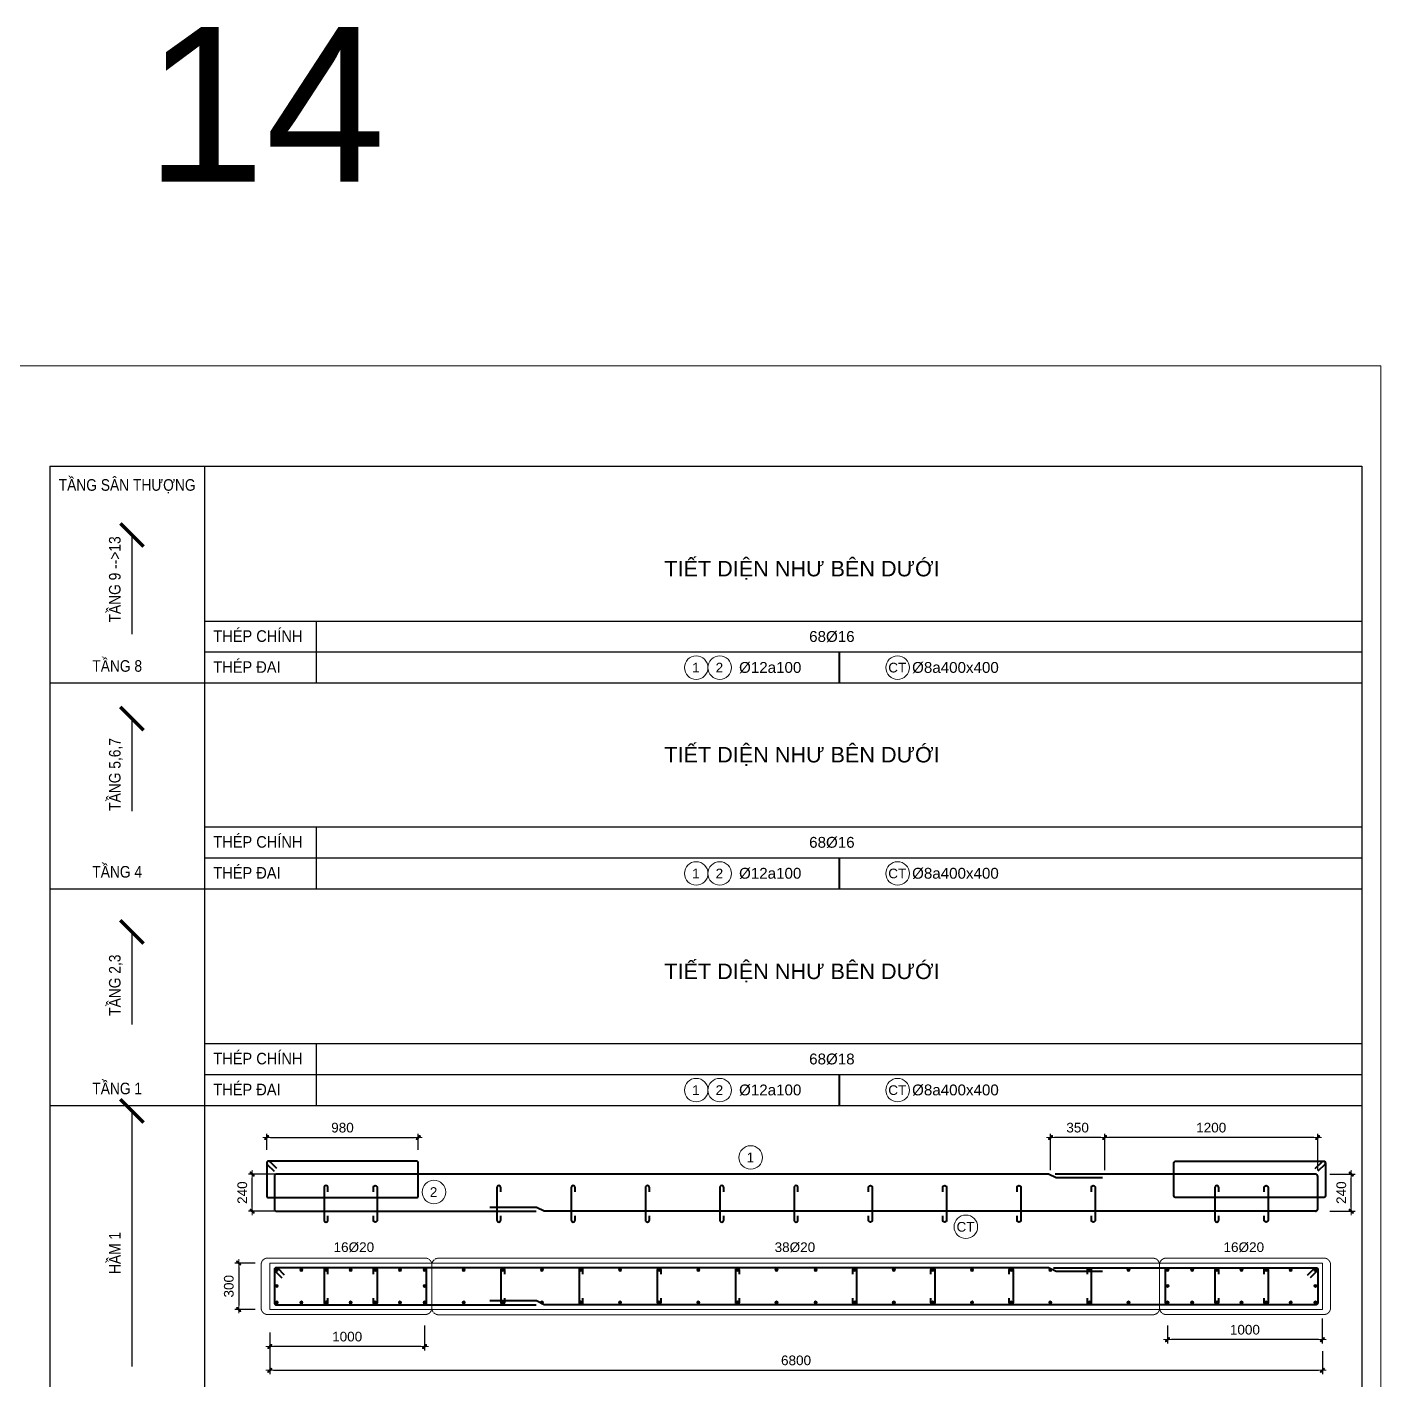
# Model space of a CAD drawing. Header units: millimetres. Extents: x -146909 to 4830753, y -683702 to -336947.
# Drawn here: x 4779021 to 4787767, y -441315 to -432573 of the extents above; entities that cross this region are included whole.
import ezdxf
from ezdxf.enums import TextEntityAlignment as Align

# ---------------------------------------------------------------- set-up
doc = ezdxf.new("R2010")
doc.units = ezdxf.units.MM
doc.header["$MEASUREMENT"] = 0
doc.linetypes.add('HIDDEN', pattern=[0.375, 0.25, -0.125])
doc.layers.get('0').update_dxf_attribs({"lineweight": 9})
doc.layers.get('Defpoints').update_dxf_attribs({"color": 10, "lineweight": 0})
for name, color, linetype, lineweight in [("'S_General_Cont_1 Thin", 1, 'Continuous', 18), ("'S_General_Text_3_Member name", 3, 'Continuous', 35), ('CDAI', 3, 'Continuous', 40), ('chunho.q', 1, 'Continuous', 13), ('CTHEP', 4, 'Continuous', 50), ('DBAO', 2, 'Continuous', 13), ('DMo', 9, 'HIDDEN', 9), ('KTH', 154, 'Continuous', 9), ('STICK', 1, 'Continuous', 9)]:
    doc.layers.add(name, color=color, linetype=linetype, lineweight=lineweight)
for name, color, linetype in [('DM', 1, 'Continuous'), ('TBL', 1, 'Continuous'), ('TX', 214, 'Continuous')]:
    doc.layers.add(name, color=color, linetype=linetype)
doc.styles.add('arial', font='arial.ttf', dxfattribs={"width": 0.85})
doc.styles.add('TTP-HelCon', font='arial.ttf')
doc.dimstyles.new('TTP-25', dxfattribs={"dimscale": 25, "dimtxt": 2.5, "dimasz": 1, "dimexe": 1, "dimexo": 1, "dimgap": 0.09, "dimtad": 0, "dimdec": 4, "dimrnd": 10, "dimzin": 9, "dimdsep": 46, "dimtxsty": 'TTP-HelCon', "dimblk": 'Stick', "dimcen": 0.09, "dimdle": 1.5, "dimclrd": 256, "dimclre": 256, "dimclrt": 1, "dimadec": 0, "dimazin": 0, "dimtfac": 1, "dimtdec": 4, "dimtmove": 0, "dimatfit": 3, "dimldrblk": 'ARCHTICK', "dimfxl": 1, "dimtvp": 1, "dimtolj": 1, "dimtzin": 0, "dimarcsym": 0})
doc.dimstyles.new('TTP-50', dxfattribs={"dimscale": 50, "dimtxt": 2.5, "dimasz": 1, "dimexe": 1, "dimexo": 1, "dimgap": 0.09, "dimtad": 0, "dimdec": 4, "dimzin": 9, "dimdsep": 46, "dimtxsty": 'arial', "dimblk": 'Stick', "dimcen": 0.09, "dimdle": 1.5, "dimclrd": 256, "dimclre": 256, "dimclrt": 1, "dimadec": 0, "dimazin": 0, "dimtfac": 1, "dimtdec": 4, "dimtmove": 0, "dimatfit": 3, "dimldrblk": 'ARCHTICK', "dimfxl": 1, "dimtvp": 1, "dimtolj": 1, "dimtzin": 0, "dimarcsym": 0})

# ---------------------------------------------------------------- blocks, each defined once
blk = doc.blocks.new('Stick')
at = {"layer": 'STICK'}
h = blk.add_hatch(color=256, dxfattribs=at)
edge = h.paths.add_edge_path()
edge.add_line((0.3, 0.5), (-0.5, -0.3))
edge.add_arc((-0.4, -0.4), 0.141, 135, 315)
edge.add_line((-0.3, -0.5), (0.5, 0.3))
edge.add_arc((0.4, 0.4), 0.141, 315, 495)
blk.add_line((1, 0), (-1, 0), dxfattribs=at)
blk.add_lwpolyline([(0.3, 0.5), (-0.5, -0.3, 1), (-0.3, -0.5), (0.5, 0.3, 1), (0.3, 0.5, 1)], format="xyb", dxfattribs=at)
blk = doc.blocks.new('*D437')
at = {"layer": 'Defpoints', "color": 0, "transparency": 16777216}
for p in [(4787411.5, -439984.9), (4787575.6, -439984.9), (4787411.5, -440224.9)]:
    blk.add_point(p, dxfattribs=at)
at = {"layer": 'KTH', "lineweight": -2, "transparency": 16777216}
for p, q in [((4787436.5, -439984.9), (4787600.6, -439984.9)), ((4787575.6, -440199.9), (4787575.6, -440009.9)), ((4787436.5, -440224.9), (4787600.6, -440224.9))]:
    blk.add_line(p, q, dxfattribs=at)
at = {"layer": 'KTH', "lineweight": -2, "transparency": 16777216, "xscale": 25, "yscale": 25, "zscale": 25}
for p, rotation in [((4787575.6, -439984.9), 90), ((4787575.6, -440224.9), 270)]:
    blk.add_blockref('Stick', p, dxfattribs=dict(at, rotation=rotation))
at = {"layer": 'KTH', "color": 1, "transparency": 16777216, "insert": (4787511.8, -440104.9), "char_height": 62.5, "attachment_point": 5, "rotation": 90, "style": 'TTP-HelCon'}
blk.add_mtext('\\A1;240', dxfattribs=at)
blk = doc.blocks.new('_ArchTick')
at = {"color": 0, "linetype": 'ByBlock', "const_width": 0.15}
blk.add_lwpolyline([(-0.5, -0.5), (0.5, 0.5)], dxfattribs=at)
blk = doc.blocks.new('*D438')
at = {"layer": 'Defpoints', "color": 0, "transparency": 16777216}
for p in [(4780475.4, -439984.9), (4780658.9, -439984.9), (4780658.9, -440224.9)]:
    blk.add_point(p, dxfattribs=at)
at = {"layer": 'KTH', "lineweight": -2, "transparency": 16777216}
for p, q in [((4780633.9, -439984.9), (4780450.4, -439984.9)), ((4780475.4, -440199.9), (4780475.4, -440009.9)), ((4780633.9, -440224.9), (4780450.4, -440224.9))]:
    blk.add_line(p, q, dxfattribs=at)
at = {"layer": 'KTH', "lineweight": -2, "transparency": 16777216, "xscale": 25, "yscale": 25, "zscale": 25}
for p, rotation in [((4780475.4, -439984.9), 90), ((4780475.4, -440224.9), 270)]:
    blk.add_blockref('Stick', p, dxfattribs=dict(at, rotation=rotation))
at = {"layer": 'KTH', "color": 1, "transparency": 16777216, "insert": (4780411.6, -440104.9), "char_height": 62.5, "attachment_point": 5, "rotation": 90, "style": 'TTP-HelCon'}
blk.add_mtext('\\A1;240', dxfattribs=at)
blk = doc.blocks.new('*D439')
at = {"layer": 'Defpoints', "color": 0, "transparency": 16777216}
for p in [(4780588.9, -440982.5), (4781588.9, -440937.5), (4780588.9, -441099.3)]:
    blk.add_point(p, dxfattribs=at)
at = {"layer": 'KTH', "lineweight": -2, "transparency": 16777216}
for p, q in [((4781588.9, -440962.5), (4781588.9, -441124.3)), ((4780588.9, -441007.5), (4780588.9, -441124.3)), ((4781563.9, -441099.3), (4780613.9, -441099.3))]:
    blk.add_line(p, q, dxfattribs=at)
at = {"layer": 'KTH', "lineweight": -2, "transparency": 16777216, "xscale": 25, "yscale": 25, "zscale": 25, "rotation": 180}
blk.add_blockref('Stick', (4780588.9, -441099.3), dxfattribs=at)
at = {"layer": 'KTH', "lineweight": -2, "transparency": 16777216, "xscale": 25, "yscale": 25, "zscale": 25}
blk.add_blockref('Stick', (4781588.9, -441099.3), dxfattribs=at)
at = {"layer": 'KTH', "color": 1, "transparency": 16777216, "insert": (4781088.9, -441035.5), "char_height": 62.5, "attachment_point": 5, "style": 'TTP-HelCon'}
blk.add_mtext('\\A1;1000', dxfattribs=at)
blk = doc.blocks.new('*D440')
at = {"layer": 'Defpoints', "color": 0, "transparency": 16777216}
for p in [(4780588.9, -441046.4), (4787388.9, -441104.8), (4787388.9, -441252.8)]:
    blk.add_point(p, dxfattribs=at)
at = {"layer": 'KTH', "lineweight": -2, "transparency": 16777216}
for p, q in [((4780588.9, -441071.4), (4780588.9, -441277.8)), ((4787388.9, -441129.8), (4787388.9, -441277.8)), ((4780613.9, -441252.8), (4787363.9, -441252.8))]:
    blk.add_line(p, q, dxfattribs=at)
at = {"layer": 'KTH', "lineweight": -2, "transparency": 16777216, "xscale": 25, "yscale": 25, "zscale": 25, "rotation": 180}
blk.add_blockref('Stick', (4780588.9, -441252.8), dxfattribs=at)
at = {"layer": 'KTH', "lineweight": -2, "transparency": 16777216, "xscale": 25, "yscale": 25, "zscale": 25}
blk.add_blockref('Stick', (4787388.9, -441252.8), dxfattribs=at)
at = {"layer": 'KTH', "color": 1, "transparency": 16777216, "insert": (4783988.9, -441189), "char_height": 62.5, "attachment_point": 5, "style": 'TTP-HelCon'}
blk.add_mtext('\\A1;6800', dxfattribs=at)
blk = doc.blocks.new('*D441')
at = {"layer": 'Defpoints', "color": 0, "transparency": 16777216}
for p in [(4787388.6, -440893), (4786388.6, -440938), (4786388.6, -441054.8)]:
    blk.add_point(p, dxfattribs=at)
at = {"layer": 'KTH', "lineweight": -2, "transparency": 16777216}
for p, q in [((4786388.6, -440963), (4786388.6, -441079.8)), ((4787388.6, -440918), (4787388.6, -441079.8)), ((4787363.6, -441054.8), (4786413.6, -441054.8))]:
    blk.add_line(p, q, dxfattribs=at)
at = {"layer": 'KTH', "lineweight": -2, "transparency": 16777216, "xscale": 25, "yscale": 25, "zscale": 25, "rotation": 180}
blk.add_blockref('Stick', (4786388.6, -441054.8), dxfattribs=at)
at = {"layer": 'KTH', "lineweight": -2, "transparency": 16777216, "xscale": 25, "yscale": 25, "zscale": 25}
blk.add_blockref('Stick', (4787388.6, -441054.8), dxfattribs=at)
at = {"layer": 'KTH', "color": 1, "transparency": 16777216, "insert": (4786888.6, -440991), "char_height": 62.5, "attachment_point": 5, "style": 'TTP-HelCon'}
blk.add_mtext('\\A1;1000', dxfattribs=at)
blk = doc.blocks.new('*D442')
at = {"layer": 'Defpoints', "color": 0, "transparency": 16777216}
for p in [(4785632.8, -439748.9), (4785632.8, -439984.9), (4785982.8, -439984.9)]:
    blk.add_point(p, dxfattribs=at)
at = {"layer": 'KTH', "lineweight": -2, "transparency": 16777216}
for p, q in [((4785632.8, -439959.9), (4785632.8, -439723.9)), ((4785957.8, -439748.9), (4785657.8, -439748.9)), ((4785982.8, -439959.9), (4785982.8, -439723.9))]:
    blk.add_line(p, q, dxfattribs=at)
at = {"layer": 'KTH', "lineweight": -2, "transparency": 16777216, "xscale": 25, "yscale": 25, "zscale": 25, "rotation": 180}
blk.add_blockref('Stick', (4785632.8, -439748.9), dxfattribs=at)
at = {"layer": 'KTH', "lineweight": -2, "transparency": 16777216, "xscale": 25, "yscale": 25, "zscale": 25}
blk.add_blockref('Stick', (4785982.8, -439748.9), dxfattribs=at)
at = {"layer": 'KTH', "color": 1, "transparency": 16777216, "insert": (4785807.8, -439685.1), "char_height": 62.5, "attachment_point": 5, "style": 'TTP-HelCon'}
blk.add_mtext('\\A1;350', dxfattribs=at)
blk = doc.blocks.new('*D443')
at = {"layer": 'Defpoints', "color": 0, "transparency": 16777216}
for p in [(4785982.8, -439748.9), (4785982.8, -439984.9), (4787358.9, -439984.9)]:
    blk.add_point(p, dxfattribs=at)
at = {"layer": 'KTH', "lineweight": -2, "transparency": 16777216}
for p, q in [((4785982.8, -439959.9), (4785982.8, -439723.9)), ((4787333.9, -439748.9), (4786007.8, -439748.9)), ((4787358.9, -439959.9), (4787358.9, -439723.9))]:
    blk.add_line(p, q, dxfattribs=at)
at = {"layer": 'KTH', "lineweight": -2, "transparency": 16777216, "xscale": 25, "yscale": 25, "zscale": 25, "rotation": 180}
blk.add_blockref('Stick', (4785982.8, -439748.9), dxfattribs=at)
at = {"layer": 'KTH', "lineweight": -2, "transparency": 16777216, "xscale": 25, "yscale": 25, "zscale": 25}
blk.add_blockref('Stick', (4787358.9, -439748.9), dxfattribs=at)
at = {"layer": 'KTH', "color": 1, "transparency": 16777216, "insert": (4786670.9, -439685.1), "char_height": 62.5, "attachment_point": 5, "style": 'TTP-HelCon'}
blk.add_mtext('\\A1;1200', dxfattribs=at)
blk = doc.blocks.new('*U433')
at = {"layer": 'CTHEP', "ltscale": 0.02, "const_width": 10}
blk.add_lwpolyline([(0, 5, -1), (0, -5, -1)], format="xyb", close=True, dxfattribs=at)
at = {"layer": 'Defpoints', "color": 1}
blk.add_circle((0, 0), 10, dxfattribs=at)
blk = doc.blocks.new('*U434')
at = {"layer": 'CDAI', "color": 0, "linetype": 'ByBlock', "lineweight": -2, "transparency": 16777216}
for p in [(0, 0), (159.2, 0), (318.3, 0), (477.5, 0), (636.7, 0), (795.8, 0), (955, 0)]:
    blk.add_blockref('*U433', p, dxfattribs=at)
blk = doc.blocks.new('*D444')
at = {"layer": 'Defpoints', "color": 0, "transparency": 16777216}
for p in [(4780518.7, -440559.6), (4780388.3, -440859.6), (4780518.7, -440859.6)]:
    blk.add_point(p, dxfattribs=at)
at = {"layer": 'KTH', "lineweight": -2, "transparency": 16777216}
for p, q in [((4780493.7, -440559.6), (4780363.3, -440559.6)), ((4780388.3, -440584.6), (4780388.3, -440834.6)), ((4780493.7, -440859.6), (4780363.3, -440859.6))]:
    blk.add_line(p, q, dxfattribs=at)
at = {"layer": 'KTH', "lineweight": -2, "transparency": 16777216, "xscale": 25, "yscale": 25, "zscale": 25}
for p, rotation in [((4780388.3, -440559.6), 90), ((4780388.3, -440859.6), 270)]:
    blk.add_blockref('Stick', p, dxfattribs=dict(at, rotation=rotation))
at = {"layer": 'KTH', "color": 1, "transparency": 16777216, "insert": (4780324.4, -440709.6), "char_height": 62.5, "attachment_point": 5, "rotation": 90, "style": 'TTP-HelCon'}
blk.add_mtext('\\A1;300', dxfattribs=at)
blk = doc.blocks.new('*U435')
at = {"layer": 'CTHEP', "ltscale": 0.02, "const_width": 10}
blk.add_lwpolyline([(0, 5, -1), (0, -5, -1)], format="xyb", close=True, dxfattribs=at)
at = {"layer": 'Defpoints', "color": 1}
blk.add_circle((0, 0), 10, dxfattribs=at)
blk = doc.blocks.new('*U436')
at = {"layer": 'CDAI', "color": 0, "linetype": 'ByBlock', "lineweight": -2, "transparency": 16777216}
blk.add_blockref('*U435', (0, 0), dxfattribs=at)
blk = doc.blocks.new('*U431')
at = {"layer": 'CTHEP', "ltscale": 0.02, "const_width": 10}
blk.add_lwpolyline([(0, 5, -1), (0, -5, -1)], format="xyb", close=True, dxfattribs=at)
at = {"layer": 'Defpoints', "color": 1}
blk.add_circle((0, 0), 10, dxfattribs=at)
blk = doc.blocks.new('*U432')
at = {"layer": 'CDAI', "color": 0, "linetype": 'ByBlock', "lineweight": -2, "transparency": 16777216}
blk.add_blockref('*U431', (0, 0), dxfattribs=at)
blk = doc.blocks.new('*U427')
at = {"layer": 'CTHEP', "ltscale": 0.02, "const_width": 10}
blk.add_lwpolyline([(0, 5, -1), (0, -5, -1)], format="xyb", close=True, dxfattribs=at)
at = {"layer": 'Defpoints', "color": 1}
blk.add_circle((0, 0), 10, dxfattribs=at)
blk = doc.blocks.new('*U428')
at = {"layer": 'CDAI', "color": 0, "linetype": 'ByBlock', "lineweight": -2, "transparency": 16777216}
blk.add_blockref('*U427', (0, 0), dxfattribs=at)
blk = doc.blocks.new('*U425')
at = {"layer": 'CTHEP', "ltscale": 0.02, "const_width": 10}
blk.add_lwpolyline([(0, 5, -1), (0, -5, -1)], format="xyb", close=True, dxfattribs=at)
at = {"layer": 'Defpoints', "color": 1}
blk.add_circle((0, 0), 10, dxfattribs=at)
blk = doc.blocks.new('*U426')
at = {"layer": 'CDAI', "color": 0, "linetype": 'ByBlock', "lineweight": -2, "transparency": 16777216}
blk.add_blockref('*U425', (0, 0), dxfattribs=at)
blk = doc.blocks.new('*U429')
at = {"layer": 'CTHEP', "ltscale": 0.02, "const_width": 10}
blk.add_lwpolyline([(0, 5, -1), (0, -5, -1)], format="xyb", close=True, dxfattribs=at)
at = {"layer": 'Defpoints', "color": 1}
blk.add_circle((0, 0), 10, dxfattribs=at)
blk = doc.blocks.new('*U430')
at = {"layer": 'CDAI', "color": 0, "linetype": 'ByBlock', "lineweight": -2, "transparency": 16777216}
for p in [(0, 0), (252.6, 0), (505.3, 0), (757.9, 0), (1010.5, 0), (1263.2, 0), (1515.8, 0), (1768.4, 0), (2021.1, 0), (2273.7, 0), (2526.3, 0), (2778.9, 0), (3031.6, 0), (3284.2, 0), (3536.8, 0), (3789.5, 0), (4042.1, 0), (4294.7, 0), (4547.4, 0), (4800, 0)]:
    blk.add_blockref('*U429', p, dxfattribs=at)
blk = doc.blocks.new('*D445')
at = {"layer": 'Defpoints', "color": 0, "transparency": 16777216}
for p in [(4781548.1, -439748.9), (4780569.1, -439853.1), (4781548.1, -439853.1)]:
    blk.add_point(p, dxfattribs=at)
at = {"layer": 'KTH', "lineweight": -2, "transparency": 16777216}
for p, q in [((4780569.1, -439828.1), (4780569.1, -439723.9)), ((4780594.1, -439748.9), (4781523.1, -439748.9)), ((4781548.1, -439828.1), (4781548.1, -439723.9))]:
    blk.add_line(p, q, dxfattribs=at)
at = {"layer": 'KTH', "lineweight": -2, "transparency": 16777216, "xscale": 25, "yscale": 25, "zscale": 25, "rotation": 180}
blk.add_blockref('Stick', (4780569.1, -439748.9), dxfattribs=at)
at = {"layer": 'KTH', "lineweight": -2, "transparency": 16777216, "xscale": 25, "yscale": 25, "zscale": 25}
blk.add_blockref('Stick', (4781548.1, -439748.9), dxfattribs=at)
at = {"layer": 'KTH', "color": 1, "transparency": 16777216, "insert": (4781058.6, -439685.1), "char_height": 62.5, "attachment_point": 5, "style": 'TTP-HelCon'}
blk.add_mtext('\\A1;980', dxfattribs=at)
blk = doc.blocks.new('sign of slab')
at = {"layer": "'S_General_Cont_1 Thin"}
blk.add_circle((-10, 0), 475, dxfattribs=at)
at = {"layer": "'S_General_Text_3_Member name", "style": 'arial'}
blk.add_attdef('S', text='', height=250, dxfattribs=at).set_placement((-23, -1), align=Align.MIDDLE_CENTER)
blk = doc.blocks.new('*U397')
at = {"layer": 'CTHEP', "ltscale": 0.02, "const_width": 10}
blk.add_lwpolyline([(0, 5, -1), (0, -5, -1)], format="xyb", close=True, dxfattribs=at)
at = {"layer": 'Defpoints', "color": 1}
blk.add_circle((0, 0), 10, dxfattribs=at)
blk = doc.blocks.new('*U398')
at = {"layer": 'CDAI', "color": 0, "linetype": 'ByBlock', "lineweight": -2, "transparency": 16777216}
for p in [(0, 0), (159.2, 0), (318.3, 0), (477.5, 0), (636.7, 0), (795.8, 0), (955, 0)]:
    blk.add_blockref('*U397', p, dxfattribs=at)
blk = doc.blocks.new('*U399')
at = {"layer": 'CTHEP', "ltscale": 0.02, "const_width": 10}
blk.add_lwpolyline([(0, 5, -1), (0, -5, -1)], format="xyb", close=True, dxfattribs=at)
at = {"layer": 'Defpoints', "color": 1}
blk.add_circle((0, 0), 10, dxfattribs=at)
blk = doc.blocks.new('*U400')
at = {"layer": 'CDAI', "color": 0, "linetype": 'ByBlock', "lineweight": -2, "transparency": 16777216}
for p in [(0, 0), (159.2, 0), (318.3, 0), (477.5, 0), (636.7, 0), (795.8, 0), (955, 0)]:
    blk.add_blockref('*U399', p, dxfattribs=at)
blk = doc.blocks.new('*U405')
at = {"layer": 'CTHEP', "ltscale": 0.02, "const_width": 10}
blk.add_lwpolyline([(0, 5, -1), (0, -5, -1)], format="xyb", close=True, dxfattribs=at)
at = {"layer": 'Defpoints', "color": 1}
blk.add_circle((0, 0), 10, dxfattribs=at)
blk = doc.blocks.new('*U406')
at = {"layer": 'CDAI', "color": 0, "linetype": 'ByBlock', "lineweight": -2, "transparency": 16777216}
for p in [(0, 0), (159.2, 0), (318.3, 0), (477.5, 0), (636.7, 0), (795.8, 0), (955, 0)]:
    blk.add_blockref('*U405', p, dxfattribs=at)
blk = doc.blocks.new('*U407')
at = {"layer": 'CTHEP', "ltscale": 0.02, "const_width": 10}
blk.add_lwpolyline([(0, 5, -1), (0, -5, -1)], format="xyb", close=True, dxfattribs=at)
at = {"layer": 'Defpoints', "color": 1}
blk.add_circle((0, 0), 10, dxfattribs=at)
blk = doc.blocks.new('*U408')
at = {"layer": 'CDAI', "color": 0, "linetype": 'ByBlock', "lineweight": -2, "transparency": 16777216}
for p in [(0, 0), (252.6, 0), (505.3, 0), (757.9, 0), (1010.5, 0), (1263.2, 0), (1515.8, 0), (1768.4, 0), (2021.1, 0), (2273.7, 0), (2526.3, 0), (2778.9, 0), (3031.6, 0), (3284.2, 0), (3536.8, 0), (3789.5, 0), (4042.1, 0), (4294.7, 0), (4547.4, 0), (4800, 0)]:
    blk.add_blockref('*U407', p, dxfattribs=at)

msp = doc.modelspace()

# ---------------------------------------------------------------- linework, layer by layer
at = {"layer": 'CDAI', "color": 214}
for p, q in [((4784266.708, -436611.12493), (4784266.708, -436811.12493)), ((4784266.708, -437941.17368), (4784266.708, -438141.17368)), ((4784266.708, -439341.17368), (4784266.708, -439541.17368))]:
    msp.add_line(p, q, dxfattribs=at)
at = {"layer": 'CDAI'}
for points in [[(4780634.76162, -439949.1483), (4780590.44142, -439904.8281, 0.6681786379), (4780569.10259, -439913.66693), (4780569.10259, -440124.16693, 0.4142135624), (4780581.60259, -440136.66693), (4781535.60259, -440136.66693, 0.4142135624), (4781548.10259, -440124.16693), (4781548.10259, -439913.66693, 0.4142135624), (4781535.60259, -439901.16693), (4780581.60259, -439901.16693, 0.6681786379), (4780572.76375, -439922.50577), (4780617.08395, -439966.82597)], [(4787343.09026, -439949.1483), (4787387.41046, -439904.8281, -0.6681786379), (4787408.74929, -439913.66693), (4787408.74929, -440124.16693, -0.4142135624), (4787396.24929, -440136.66693), (4786442.24929, -440136.66693, -0.4142135624), (4786429.74929, -440124.16693), (4786429.74929, -439913.66693, -0.4142135624), (4786442.24929, -439901.16693), (4787396.24929, -439901.16693, -0.6681786379), (4787405.08813, -439922.50577), (4787360.76793, -439966.82597)], [(4780964.75927, -440099.58708), (4780964.75927, -440072.08708, 1), (4780939.75927, -440072.08708), (4780939.75927, -440282.58708, 1), (4780964.75927, -440282.58708), (4780964.75927, -440255.08708)], [(4781258.09261, -440099.58708), (4781258.09261, -440072.08708, -1), (4781283.09261, -440072.08708), (4781283.09261, -440282.58708, -1), (4781258.09261, -440282.58708), (4781258.09261, -440255.08708)], [(4782081.25927, -440099.58708), (4782081.25927, -440072.08708, 1), (4782056.25927, -440072.08708), (4782056.25927, -440282.58708, 1), (4782081.25927, -440282.58708), (4782081.25927, -440255.08708)], [(4782561.25927, -440099.58708), (4782561.25927, -440072.08708, 1), (4782536.25927, -440072.08708), (4782536.25927, -440282.58708, 1), (4782561.25927, -440282.58708), (4782561.25927, -440255.08708)], [(4783041.25927, -440099.58708), (4783041.25927, -440072.08708, 1), (4783016.25927, -440072.08708), (4783016.25927, -440282.58708, 1), (4783041.25927, -440282.58708), (4783041.25927, -440255.08708)], [(4783521.25927, -440099.58708), (4783521.25927, -440072.08708, 1), (4783496.25927, -440072.08708), (4783496.25927, -440282.58708, 1), (4783521.25927, -440282.58708), (4783521.25927, -440255.08708)], [(4784001.25927, -440099.58708), (4784001.25927, -440072.08708, 1), (4783976.25927, -440072.08708), (4783976.25927, -440282.58708, 1), (4784001.25927, -440282.58708), (4784001.25927, -440255.08708)], [(4784456.59261, -440099.58708), (4784456.59261, -440072.08708, -1), (4784481.59261, -440072.08708), (4784481.59261, -440282.58708, -1), (4784456.59261, -440282.58708), (4784456.59261, -440255.08708)], [(4784936.59261, -440099.58708), (4784936.59261, -440072.08708, -1), (4784961.59261, -440072.08708), (4784961.59261, -440282.58708, -1), (4784936.59261, -440282.58708), (4784936.59261, -440255.08708)], [(4785416.59261, -440099.58708), (4785416.59261, -440072.08708, -1), (4785441.59261, -440072.08708), (4785441.59261, -440282.58708, -1), (4785416.59261, -440282.58708), (4785416.59261, -440255.08708)], [(4785896.59261, -440099.58708), (4785896.59261, -440072.08708, -1), (4785921.59261, -440072.08708), (4785921.59261, -440282.58708, -1), (4785896.59261, -440282.58708), (4785896.59261, -440255.08708)], [(4786719.75927, -440099.58708), (4786719.75927, -440072.08708, 1), (4786694.75927, -440072.08708), (4786694.75927, -440282.58708, 1), (4786719.75927, -440282.58708), (4786719.75927, -440255.08708)], [(4787013.09261, -440099.58708), (4787013.09261, -440072.08708, -1), (4787038.09261, -440072.08708), (4787038.09261, -440282.58708, -1), (4787013.09261, -440282.58708), (4787013.09261, -440255.08708)], [(4780684.58498, -440637.61571), (4780640.26478, -440593.29551, 0.6681786379), (4780618.92594, -440602.13434), (4780618.92594, -440817.13434, 0.4142135624), (4780631.42594, -440829.63434), (4781589.29986, -440829.63434, 0.4142135624), (4781601.79986, -440817.13434), (4781601.79986, -440602.13434, 0.4142135624), (4781589.29986, -440589.63434), (4780631.42594, -440589.63434, 0.6681786379), (4780622.58711, -440610.97318), (4780666.90731, -440655.29338)], [(4780964.75927, -440632.13434), (4780964.75927, -440604.63434, 1), (4780939.75927, -440604.63434), (4780939.75927, -440815.13434, 1), (4780964.75927, -440815.13434), (4780964.75927, -440787.63434)], [(4781258.09261, -440632.13434), (4781258.09261, -440604.63434, -1), (4781283.09261, -440604.63434), (4781283.09261, -440815.13434, -1), (4781258.09261, -440815.13434), (4781258.09261, -440787.63434)], [(4782106.6891, -440632.13434), (4782106.6891, -440604.63434, 1), (4782081.6891, -440604.63434), (4782081.6891, -440815.13434, 1), (4782106.6891, -440815.13434), (4782106.6891, -440787.63434)], [(4782611.95226, -440632.13434), (4782611.95226, -440604.63434, 1), (4782586.95226, -440604.63434), (4782586.95226, -440815.13434, 1), (4782611.95226, -440815.13434), (4782611.95226, -440787.63434)], [(4783117.21541, -440632.13434), (4783117.21541, -440604.63434, 1), (4783092.21541, -440604.63434), (4783092.21541, -440815.13434, 1), (4783117.21541, -440815.13434), (4783117.21541, -440787.63434)], [(4783622.47857, -440632.13434), (4783622.47857, -440604.63434, 1), (4783597.47857, -440604.63434), (4783597.47857, -440815.13434, 1), (4783622.47857, -440815.13434), (4783622.47857, -440787.63434)], [(4784355.37331, -440632.13434), (4784355.37331, -440604.63434, -1), (4784380.37331, -440604.63434), (4784380.37331, -440815.13434, -1), (4784355.37331, -440815.13434), (4784355.37331, -440787.63434)], [(4784860.63647, -440632.13434), (4784860.63647, -440604.63434, -1), (4784885.63647, -440604.63434), (4784885.63647, -440815.13434, -1), (4784860.63647, -440815.13434), (4784860.63647, -440787.63434)], [(4785365.89963, -440632.13434), (4785365.89963, -440604.63434, -1), (4785390.89963, -440604.63434), (4785390.89963, -440815.13434, -1), (4785365.89963, -440815.13434), (4785365.89963, -440787.63434)], [(4785871.16278, -440632.13434), (4785871.16278, -440604.63434, -1), (4785896.16278, -440604.63434), (4785896.16278, -440815.13434, -1), (4785871.16278, -440815.13434), (4785871.16278, -440787.63434)], [(4787293.26691, -440637.61571), (4787337.58711, -440593.29551, -0.6681786379), (4787358.92594, -440602.13434), (4787358.92594, -440817.13434, -0.4142135624), (4787346.42594, -440829.63434), (4786388.55203, -440829.63434, -0.4142135624), (4786376.05203, -440817.13434), (4786376.05203, -440602.13434, -0.4142135624), (4786388.55203, -440589.63434), (4787346.42594, -440589.63434, -0.6681786379), (4787355.26478, -440610.97318), (4787310.94458, -440655.29338)], [(4786719.75927, -440632.13434), (4786719.75927, -440604.63434, 1), (4786694.75927, -440604.63434), (4786694.75927, -440815.13434, 1), (4786719.75927, -440815.13434), (4786719.75927, -440787.63434)], [(4787013.09261, -440632.13434), (4787013.09261, -440604.63434, -1), (4787038.09261, -440604.63434), (4787038.09261, -440815.13434, -1), (4787013.09261, -440815.13434), (4787013.09261, -440787.63434)]]:
    msp.add_lwpolyline(points, format="xyb", dxfattribs=at)
at = {"layer": 'CDAI', "ltscale": 0.02}
for points in [[(4785969.62503, -440009.86296), (4785669.88918, -440009.86296), (4785619.88918, -439984.86296), (4780633.92594, -439984.86296, 0.4142135624), (4780618.92594, -439999.86296), (4780618.92594, -440209.86296, 0.4142135624), (4780633.92594, -440224.86296), (4782310.47478, -440224.86296)], [(4787343.92594, -440224.86296, 0.4142135624), (4787358.92594, -440209.86296), (4787358.92594, -439999.86296, 0.4142135624), (4787343.92594, -439984.86296), (4785663.00523, -439984.86296)], [(4785969.62503, -440614.63434), (4785669.88918, -440614.63434), (4785619.88918, -440589.63434), (4780633.92594, -440589.63434, 0.4142135624), (4780618.92594, -440604.63434), (4780618.92594, -440814.63434, 0.4142135624), (4780633.92594, -440829.63434), (4782310.55603, -440829.63434)]]:
    msp.add_lwpolyline(points, format="xyb", dxfattribs=at)
for points in [[(4787348.6544, -440224.09818), (4782361.59098, -440225.13155), (4782311.59098, -440200.13155), (4782010.81376, -440200.13155)], [(4785652.69088, -440589.63434), (4787343.92594, -440589.63434)], [(4787348.6544, -440828.86957), (4782361.59098, -440829.90293), (4782311.59098, -440804.90293), (4782010.81376, -440804.90293)]]:
    msp.add_lwpolyline(points, dxfattribs=at)
at = {"layer": 'DBAO', "color": 1}
msp.add_lwpolyline([(4787767.33545, -449279.86809), (4770397.73003, -449279.86809), (4770397.73003, -434761.98892), (4787767.33545, -434761.98892)], close=True, dxfattribs=at)
at = {"layer": 'DBAO'}
msp.add_lwpolyline([(4781418.92594, -440860.17449), (4780588.92594, -440859.63434), (4780588.92594, -440559.63434), (4787388.92594, -440559.63434), (4787388.92594, -440859.62138), (4781418.93458, -440860.17449)], dxfattribs=at)
at = {"layer": 'DMo', "color": 6, "ltscale": 10}
msp.add_lwpolyline([(4781592.87967, -440527.35322), (4780576.08565, -440527.35322, 0.4142135624), (4780533.14599, -440570.29288), (4780533.14599, -440849.68951, 0.4142135624), (4780576.08565, -440892.62917), (4781592.87967, -440892.62917, 0.4142135624), (4781635.81933, -440849.68951), (4781635.81933, -440570.29288, 0.4142135624)], format="xyb", close=True, dxfattribs=at)
for points in [[(4786337.69359, -440571.33808, 0.4142135624), (4786294.75392, -440528.39842), (4781678.75899, -440528.39842, 0.4142135624), (4781635.81933, -440571.33808)], [(4787398.85907, -440527.35322), (4786380.63325, -440527.35322, 0.4142135624), (4786337.69359, -440570.29288), (4786337.69359, -440849.68951, 0.4142135624), (4786380.63325, -440892.62917), (4787398.85907, -440892.62917, 0.4142135624), (4787441.79873, -440849.68951), (4787441.79873, -440570.29288, 0.4142135624), (4787398.85907, -440527.35322)], [(4781635.81933, -440570.29288), (4781635.81933, -440850.73471, 0.4142135624), (4781678.75899, -440893.67437), (4786294.75392, -440893.67437, 0.4142135624), (4786337.69359, -440850.73471), (4786337.69359, -440570.29288)]]:
    msp.add_lwpolyline(points, format="xyb", dxfattribs=at)
at = {"layer": 'TBL'}
for p, q in [((4779167.66694, -435411.12493), (4779167.66694, -442152.18535)), ((4779167.66694, -435411.12493), (4780167.66694, -435411.12493)), ((4780167.66694, -435411.12493), (4780167.66694, -442152.18535)), ((4780167.66694, -435411.12493), (4787644.15491, -435411.12493)), ((4787644.15491, -435411.12493), (4787644.15491, -442152.18535)), ((4780167.66694, -436411.12493), (4787644.15491, -436411.12493)), ((4780889.26108, -436411.12493), (4780889.26108, -436811.12493)), ((4779167.66694, -436811.12493), (4780167.66694, -436811.12493)), ((4780167.66694, -436811.12493), (4787644.15491, -436811.12493)), ((4780167.66694, -437741.17368), (4787644.15491, -437741.17368)), ((4780889.26108, -437741.17368), (4780889.26108, -438141.17368)), ((4779167.66694, -438141.17368), (4780167.66694, -438141.17368)), ((4780167.66694, -438141.17368), (4787644.15491, -438141.17368)), ((4780167.66694, -439141.17368), (4787644.15491, -439141.17368)), ((4780889.26108, -439141.17368), (4780889.26108, -439541.17368)), ((4779167.66694, -439541.17368), (4780167.66694, -439541.17368)), ((4780167.66694, -439541.17368), (4787644.15491, -439541.17368))]:
    msp.add_line(p, q, dxfattribs=at)
at = {"layer": 'TBL', "color": 8}
for p, q in [((4780167.66694, -436611.12493), (4787644.15491, -436611.12493)), ((4780167.66694, -437941.17368), (4787644.15491, -437941.17368)), ((4780167.66694, -439341.17368), (4787644.15491, -439341.17368))]:
    msp.add_line(p, q, dxfattribs=at)

# ---------------------------------------------------------------- block references
ref = msp.add_blockref('sign of slab', (4783345.40917, -436712.22103), dxfattribs=dict(xscale=0.16, yscale=0.16, zscale=0.16))
ref.add_attrib('S', '1', dxfattribs={"layer": 'DM', "height": 62.5, "style": 'arial'}).set_placement((4783341.65516, -436712.37793), align=Align.MIDDLE_CENTER)
ref = msp.add_blockref('sign of slab', (4783497.37475, -436712.22103), dxfattribs=dict(xscale=0.16, yscale=0.16, zscale=0.16))
ref.add_attrib('S', '2', dxfattribs={"layer": 'DM', "height": 62.5, "style": 'arial'}).set_placement((4783493.62074, -436712.37793), align=Align.MIDDLE_CENTER)
ref = msp.add_blockref('sign of slab', (4784646.47011, -436712.22103), dxfattribs=dict(xscale=0.16, yscale=0.16, zscale=0.16))
ref.add_attrib('S', 'CT', dxfattribs={"layer": 'DM', "height": 62.5, "style": 'arial'}).set_placement((4784642.7161, -436712.37793), align=Align.MIDDLE_CENTER)
ref = msp.add_blockref('sign of slab', (4783345.40917, -438042.26979), dxfattribs=dict(xscale=0.16, yscale=0.16, zscale=0.16))
ref.add_attrib('S', '1', dxfattribs={"layer": 'DM', "height": 62.5, "style": 'arial'}).set_placement((4783341.65516, -438042.42668), align=Align.MIDDLE_CENTER)
ref = msp.add_blockref('sign of slab', (4783497.37475, -438042.26979), dxfattribs=dict(xscale=0.16, yscale=0.16, zscale=0.16))
ref.add_attrib('S', '2', dxfattribs={"layer": 'DM', "height": 62.5, "style": 'arial'}).set_placement((4783493.62074, -438042.42668), align=Align.MIDDLE_CENTER)
ref = msp.add_blockref('sign of slab', (4784646.47011, -438042.26979), dxfattribs=dict(xscale=0.16, yscale=0.16, zscale=0.16))
ref.add_attrib('S', 'CT', dxfattribs={"layer": 'DM', "height": 62.5, "style": 'arial'}).set_placement((4784642.7161, -438042.42668), align=Align.MIDDLE_CENTER)
ref = msp.add_blockref('sign of slab', (4783345.40917, -439442.26979), dxfattribs=dict(xscale=0.16, yscale=0.16, zscale=0.16))
ref.add_attrib('S', '1', dxfattribs={"layer": 'DM', "height": 62.5, "style": 'arial'}).set_placement((4783341.65516, -439442.42668), align=Align.MIDDLE_CENTER)
ref = msp.add_blockref('sign of slab', (4783497.37475, -439442.26979), dxfattribs=dict(xscale=0.16, yscale=0.16, zscale=0.16))
ref.add_attrib('S', '2', dxfattribs={"layer": 'DM', "height": 62.5, "style": 'arial'}).set_placement((4783493.62074, -439442.42668), align=Align.MIDDLE_CENTER)
ref = msp.add_blockref('sign of slab', (4784646.47011, -439442.26979), dxfattribs=dict(xscale=0.16, yscale=0.16, zscale=0.16))
ref.add_attrib('S', 'CT', dxfattribs={"layer": 'DM', "height": 62.5, "style": 'arial'}).set_placement((4784642.7161, -439442.42668), align=Align.MIDDLE_CENTER)
ref = msp.add_blockref('sign of slab', (4783697.43563, -439877.33033), dxfattribs=dict(xscale=0.16, yscale=0.16, zscale=0.16))
ref.add_attrib('S', '1', dxfattribs={"layer": 'DM', "height": 62.5, "style": 'arial'}).set_placement((4783693.68161, -439877.48723), align=Align.MIDDLE_CENTER)
ref = msp.add_blockref('sign of slab', (4781650.99228, -440100.81899), dxfattribs=dict(xscale=0.16, yscale=0.16, zscale=0.16))
ref.add_attrib('S', '2', dxfattribs={"layer": 'DM', "height": 62.5, "style": 'arial'}).set_placement((4781647.23826, -440100.97588), align=Align.MIDDLE_CENTER)
ref = msp.add_blockref('sign of slab', (4785087.35005, -440325.38481), dxfattribs=dict(xscale=0.16, yscale=0.16, zscale=0.16))
ref.add_attrib('S', 'CT', dxfattribs={"layer": 'DM', "height": 62.5, "style": 'arial'}).set_placement((4785083.59604, -440325.54171), align=Align.MIDDLE_CENTER)
at = {"layer": 'CDAI', "color": 214}
for name, p in [('*U434', (4780633.92594, -440604.63434)), ('*U430', (4781588.92594, -440604.63434))]:
    msp.add_blockref(name, p, dxfattribs=at)
at = {"layer": 'CDAI', "color": 214, "xscale": -1}
msp.add_blockref('*U400', (4787343.92594, -440604.63434), dxfattribs=at)
at = {"layer": 'CDAI', "color": 214, "xscale": -1, "rotation": 180}
for name, p in [('*U436', (4780633.92594, -440707.38434)), ('*U432', (4781588.92594, -440707.38434)), ('*U398', (4780633.92594, -440814.63434)), ('*U408', (4781588.92594, -440814.63434))]:
    msp.add_blockref(name, p, dxfattribs=at)
at = {"layer": 'CDAI', "color": 214, "rotation": 180}
for name, p in [('*U426', (4786388.92594, -440707.38434)), ('*U428', (4787343.92594, -440707.38434)), ('*U406', (4787343.92594, -440814.63434))]:
    msp.add_blockref(name, p, dxfattribs=at)

# ---------------------------------------------------------------- texts
at = {"layer": 'chunho.q', "color": 1, "style": 'arial', "width": 0.85}
for s, p in [('TẦNG SÂN THƯỢNG', (4779225.15434, -435569.4762)), ('TẦNG 8', (4779442.31193, -436739.12493)), ('TẦNG 4', (4779442.31193, -438069.17368)), ('TẦNG 1', (4779442.31193, -439469.17368))]:
    msp.add_text(s, height=75, dxfattribs=at).set_placement(p)
for s, p in [('TẦNG 9 -->13', (4779624.99934, -436420.50144)), ('TẦNG 5,6,7', (4779624.99934, -437637.66239)), ('TẦNG 2,3', (4779624.99934, -438962.33165)), ('HẦM 1', (4779624.99934, -440630.40752))]:
    msp.add_text(s, height=75, rotation=90, dxfattribs=at).set_placement(p)
at = {"layer": 'chunho.q', "color": 1, "style": 'arial'}
for s, p in [('16%%C20', (4781001.0294, -440488.46883)), ('38%%C20', (4783850.3129, -440488.46883)), ('16%%C20', (4786750.4044, -440488.46883))]:
    msp.add_text(s, height=62.5, dxfattribs=at).set_placement(p)
at = {"layer": 'Defpoints', "style": 'arial'}
msp.add_text('14', height=1000, dxfattribs=at).set_placement((4780560.02812, -433073.24457), align=Align.MIDDLE)
at = {"layer": 'TX', "color": 2, "style": 'arial'}
for s, height, p in [('TIẾT DIỆN NHƯ BÊN DƯỚI', 100, (4784026.95702, -436072.46737)), ('68%%C16', 70, (4784220.30702, -436511.12493)), ('%%C12a100', 70, (4783821.88598, -436711.12493)), ('%%C8a400x400', 70, (4785018.59499, -436711.12493)), ('TIẾT DIỆN NHƯ BÊN DƯỚI', 100, (4784026.95702, -437274.83339)), ('68%%C16', 70, (4784220.30702, -437841.17368)), ('%%C12a100', 70, (4783821.88598, -438041.17368)), ('%%C8a400x400', 70, (4785018.59499, -438041.17368)), ('TIẾT DIỆN NHƯ BÊN DƯỚI', 100, (4784026.95702, -438674.83339)), ('68%%C18', 70, (4784220.30702, -439241.17368)), ('%%C12a100', 70, (4783821.88598, -439441.17368)), ('%%C8a400x400', 70, (4785018.59499, -439441.17368))]:
    msp.add_text(s, height=height, dxfattribs=at).set_placement(p, align=Align.MIDDLE_CENTER)
at = {"layer": 'TX', "color": 2, "style": 'arial', "width": 0.9}
for s, p in [('THÉP CHÍNH', (4780223.92573, -436508.44054)), ('THÉP ĐAI', (4780223.92573, -436708.44054)), ('THÉP CHÍNH', (4780223.92573, -437838.4893)), ('THÉP ĐAI', (4780223.92573, -438038.4893)), ('THÉP CHÍNH', (4780223.92573, -439238.4893)), ('THÉP ĐAI', (4780223.92573, -439438.4893))]:
    msp.add_text(s, height=75, dxfattribs=at).set_placement(p, align=Align.MIDDLE_LEFT)

# ---------------------------------------------------------------- dimensions: what is measured, and where the dimension line sits
at = {"layer": 'KTH'}
for base, p1, p2, picture, middle in [((4781548.10259, -439748.91764), (4780569.10259, -439853.09558), (4781548.10259, -439853.09558), '*D445', (4781058.60259, -439685.09601)), ((4787388.92594, -441252.78047), (4780588.92594, -441046.43163), (4787388.92594, -441104.83676), '*D440', (4783988.92594, -441188.95885))]:
    dim = msp.add_linear_dim(base=base, p1=p1, p2=p2, dimstyle='TTP-25', dxfattribs=at)
    dim.commit()
    dim.dimension.update_dxf_attribs({"geometry": picture, "text_midpoint": middle})
for base, p1, p2, angle, picture, middle in [((4785632.81874, -439748.91764), (4785982.81874, -439984.86296), (4785632.81874, -439984.86296), 180, '*D442', (4785807.81874, -439685.05338)), ((4780475.40238, -439984.86296), (4780658.92594, -440224.86296), (4780658.92594, -439984.86296), 90, '*D438', (4780411.58076, -440104.86296)), ((4787575.5905, -439984.86296), (4787411.46569, -440224.86296), (4787411.46569, -439984.86296), 90, '*D437', (4787511.76888, -440104.86296)), ((4780388.27119, -440859.63434), (4780518.72469, -440559.63434), (4780518.72469, -440859.63434), 90, '*D444', (4780324.40694, -440709.63434)), ((4786388.62622, -441054.83679), (4787388.62622, -440893.02654), (4786388.62622, -440938.02654), 180, '*D441', (4786888.62622, -440991.01517)), ((4780588.92594, -441099.29725), (4781588.92594, -440937.487), (4780588.92594, -440982.487), 180, '*D439', (4781088.92594, -441035.47562))]:
    dim = msp.add_linear_dim(base=base, p1=p1, p2=p2, angle=angle, dimstyle='TTP-25', dxfattribs=at)
    dim.commit()
    dim.dimension.update_dxf_attribs({"geometry": picture, "text_midpoint": middle})
dim = msp.add_linear_dim(base=(4785982.81874, -439748.91764), p1=(4787358.92594, -439984.86296), p2=(4785982.81874, -439984.86296), angle=180, text='1200', dimstyle='TTP-25', dxfattribs=at)
dim.commit()
dim.dimension.update_dxf_attribs({"geometry": '*D443', "text_midpoint": (4786670.87234, -439685.09601)})

# ---------------------------------------------------------------- leaders
at = {"layer": 'DM'}
for points in [[(4779698.23002, -435855.38138), (4779698.23002, -436495.22775)], [(4779698.23002, -437041.32413), (4779698.23002, -437639.51714)], [(4779698.23002, -438419.83689), (4779698.23002, -439018.0299)], [(4779698.23002, -439576.87159), (4779698.23002, -441229.04157)]]:
    msp.add_leader(points, dimstyle='TTP-50', override={"dimasz": 3, "dimgap": 0.09, "dimtad": 0}, dxfattribs=at)

doc.saveas('drawing.dxf')
